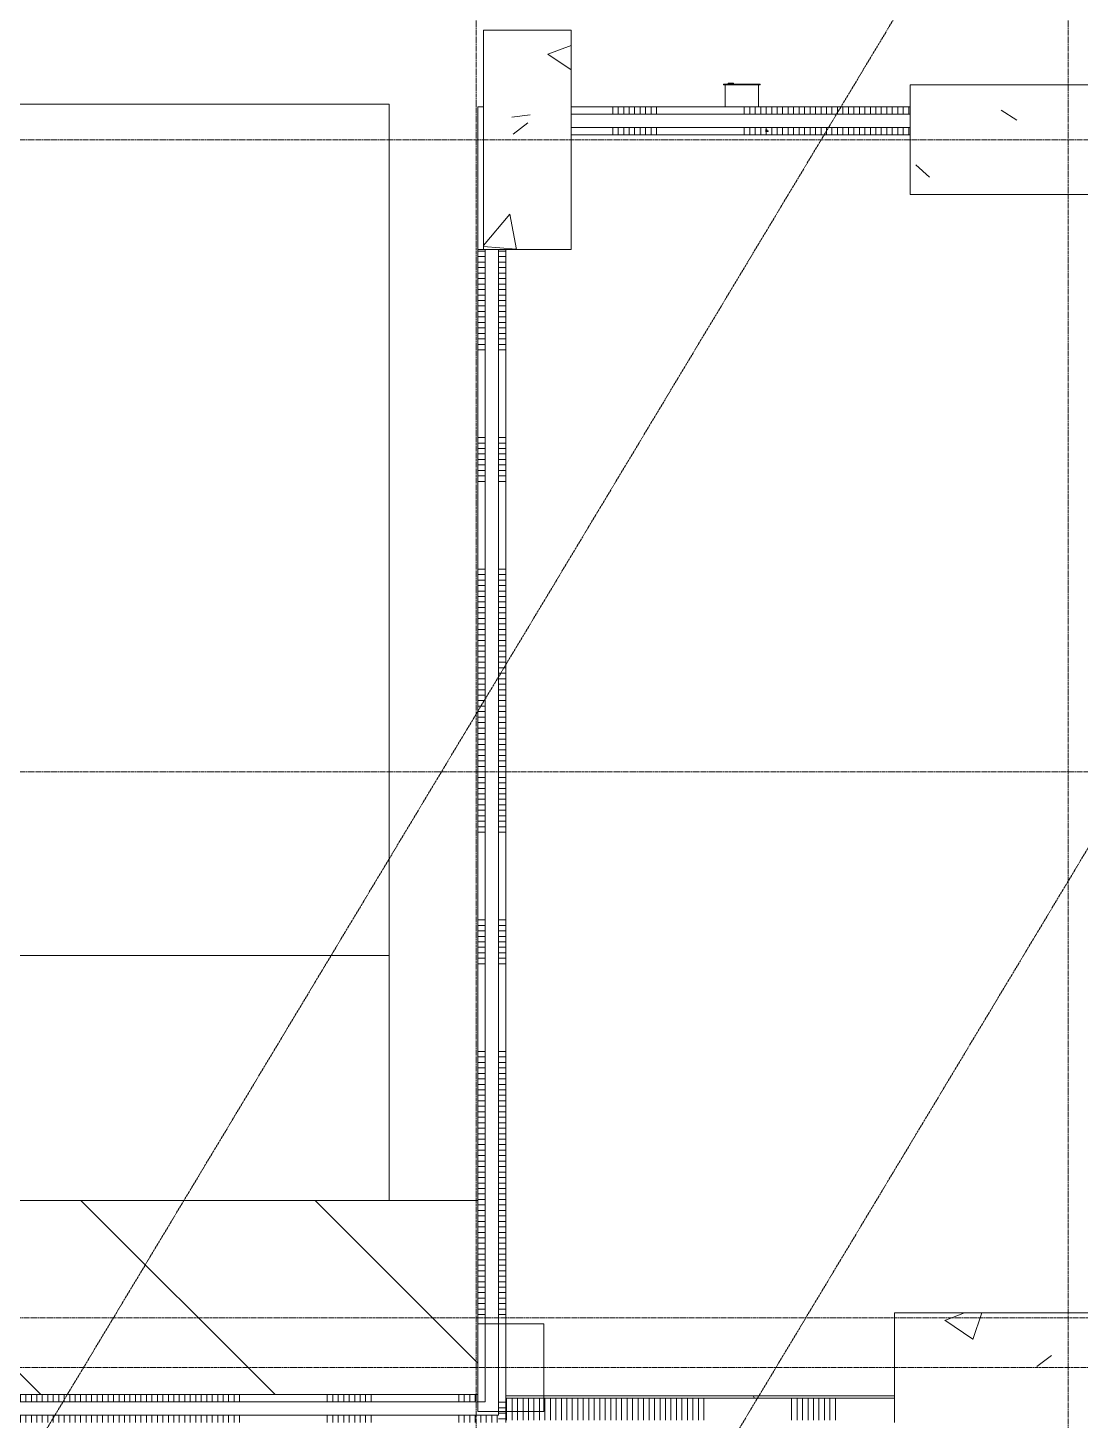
# Model space of a CAD drawing. Header units: inches. Extents: x 3268 to 7018, y 976 to 6708.
# Drawn here: x 4641.8 to 4929.8, y 3808.8 to 4189.8 of the extents above; entities that cross this region are included whole.
import ezdxf

# ---------------------------------------------------------------- set-up
doc = ezdxf.new("R2010")
doc.units = ezdxf.units.IN
doc.header["$MEASUREMENT"] = 0
doc.linetypes.add('Grid Line 1_2_', pattern=[0.875, 0.5, -0.125, 0.125, -0.125])
for name, color, linetype, lineweight in [('A-FLOR', 192, 'Continuous', 9), ('A-FLOR-PATT', 8, 'Continuous', 15), ('A-WALL', 113, 'Continuous', 9), ('A-WALL-PATT', 111, 'Continuous', 15), ('E-FIRE', 2, 'Continuous', 9), ('I-WALL', 2, 'Continuous', 9), ('Q-SPCQ', 91, 'Continuous', 9), ('S-COLS', 52, 'Continuous', 9), ('S-GRID', 1, 'Continuous', 9)]:
    doc.layers.add(name, color=color, linetype=linetype, lineweight=lineweight)
pattern_1 = [(50, (0, 0), (110.1714, -9.6389), [11.52, -126.72]), (355, (0, 0), (-21.3124, 115.5371), [9.216, -101.376]), (100.451, (9.18, -0.8), (88.86, 105.8975), [9.79, -107.695]), (46.184, (0, 30.72), (163.9282, -25.425), [17.28, -190.08]), (96.636, (13.66, 28.6), (143.563, 149.6257), [14.686, -161.543]), (351.184, (0, 30.72), (143.5647, 149.6237), [13.824, -152.064]), (21, (15.36, 23.04), (91.6851, -61.8426), [11.52, -126.72]), (326, (15.36, 23.04), (37.3733, 111.3835), [9.216, -101.376]), (71.451, (23, 17.89), (129.0588, 49.5399), [9.79, -107.695]), (37.5, (0, 0), (1.8676, 51.13223), [5.069, -95.078, 5.069, -97.843, -101.76]), (37.5, (0, 0), (1.8676, 51.13223), [-203.059, 5.069, -96.691]), (7.5, (0, 0), (40.4072, 60.5815), [5.069, -53.606, 5.069, -92.774, -38.784]), (7.5, (0, 0), (40.4072, 60.5815), [-156.518, 5.069, -33.715]), (327.5, (-34.253, 0), (81.99473, -3.46427), [5.069, -33.331, 5.069, -114.739, -158.976]), (327.5, (-34.253, 0), (81.99473, -3.46427), [-158.208, 5.069, -153.907]), (317.5, (-49.61, 0), (89.577, 15.37635), [5.069, -44.851, 5.069, -74.496, -112.896]), (317.5, (-49.61, 0), (89.577, 15.37635), [-129.485, 5.069, -107.827])]
pattern_2 = [(90, (3210.8, 3974.5), (-1561.9, 132), [0.51, -131.49]), (90, (3210.7, 3974.5), (-1561.9, 132), [0.51, -131.49]), (90, (3210.8, 3974.6), (-1561.9, 132), [0.51, -131.49]), (90, (3210.7, 3974.6), (-1561.9, 132), [0.51, -131.49]), (90, (3210.8, 3974.7), (-1561.9, 132), [0.51, -131.49]), (90, (3210.7, 3974.7), (-1561.9, 132), [0.51, -131.49]), (90, (3210.8, 3974.7), (-1561.9, 132), [0.51, -131.49]), (180, (4772.62, 3968.65), (-1561.86, -132), [1561.86, 0]), (180, (4772.62, 3970.15), (-1561.86, -132), [1561.86, 0]), (180, (4772.62, 3971.65), (-1561.86, -132), [1561.86, 0]), (180, (4772.62, 3973.15), (-1561.86, -132), [1561.86, 0]), (180, (3210.84, 3974.51), (-1561.859, -132), [0.51, -1561.354]), (180, (3210.8, 3974.55), (-1561.859, -132), [0.51, -1561.354]), (180, (3210.84, 3974.63), (-1561.859, -132), [0.51, -1561.354]), (180, (4772.62, 3974.65), (-1561.86, -132), [1561.86, 0]), (180, (3210.84, 3974.67), (-1561.859, -132), [0.51, -1561.354]), (180, (3210.84, 3974.78), (-1561.859, -132), [0.51, -1561.354]), (180, (4772.62, 3976.15), (-1561.86, -132), [1561.86, 0]), (180, (4772.62, 3977.65), (-1561.86, -132), [1561.86, 0]), (180, (4772.62, 3979.15), (-1561.86, -132), [1561.86, 0]), (180, (4772.62, 3980.65), (-1561.86, -132), [1561.86, 0]), (180, (4772.62, 3982.15), (-1561.86, -132), [1561.86, 0]), (180, (4772.62, 3983.65), (-1561.86, -132), [1561.86, 0]), (180, (4772.62, 3985.15), (-1561.86, -132), [1561.86, 0]), (180, (4772.62, 3986.65), (-1561.86, -132), [1561.86, 0]), (180, (4772.62, 3988.15), (-1561.86, -132), [1561.86, 0]), (180, (4772.62, 3989.65), (-1561.86, -132), [1561.86, 0]), (180, (4772.62, 3991.15), (-1561.86, -132), [1561.86, 0]), (180, (4772.62, 3992.65), (-1561.86, -132), [1561.86, 0]), (180, (4772.62, 3994.15), (-1561.86, -132), [1561.86, 0]), (180, (4772.62, 3995.65), (-1561.86, -132), [1561.86, 0]), (180, (4772.62, 3997.15), (-1561.86, -132), [1561.86, 0]), (180, (4772.62, 3998.65), (-1561.86, -132), [1561.86, 0]), (180, (4772.62, 4000.15), (-1561.86, -132), [1561.86, 0]), (180, (4772.62, 4001.65), (-1561.86, -132), [1561.86, 0]), (180, (4772.62, 4003.15), (-1561.86, -132), [1561.86, 0]), (180, (4772.62, 4004.65), (-1561.86, -132), [1561.86, 0]), (180, (4772.62, 4006.15), (-1561.86, -132), [1561.86, 0]), (180, (4772.62, 4007.65), (-1561.86, -132), [1561.86, 0]), (180, (4772.62, 4009.15), (-1561.86, -132), [1561.86, 0]), (180, (4772.62, 4010.65), (-1561.86, -132), [1561.86, 0]), (180, (4772.62, 4012.15), (-1561.86, -132), [1561.86, 0]), (180, (4772.62, 4013.65), (-1561.86, -132), [1561.86, 0]), (180, (4772.62, 4015.15), (-1561.86, -132), [1561.86, 0]), (180, (4772.62, 4016.65), (-1561.86, -132), [1561.86, 0]), (180, (4772.62, 4018.15), (-1561.86, -132), [1561.86, 0]), (180, (4772.62, 4019.65), (-1561.86, -132), [1561.86, 0]), (180, (4772.62, 4021.15), (-1561.86, -132), [1561.86, 0]), (180, (4772.62, 4022.65), (-1561.86, -132), [1561.86, 0]), (180, (4772.62, 4024.15), (-1561.86, -132), [1561.86, 0]), (180, (4772.62, 4025.65), (-1561.86, -132), [1561.86, 0]), (180, (4772.62, 4027.15), (-1561.86, -132), [1561.86, 0]), (180, (4772.62, 4028.65), (-1561.86, -132), [1561.86, 0]), (180, (4772.62, 4030.15), (-1561.86, -132), [1561.86, 0]), (180, (4772.62, 4031.65), (-1561.86, -132), [1561.86, 0]), (180, (4772.62, 4033.15), (-1561.86, -132), [1561.86, 0]), (180, (4772.62, 4034.65), (-1561.86, -132), [1561.86, 0]), (180, (4772.62, 4036.15), (-1561.86, -132), [1561.86, 0]), (180, (4772.62, 4037.65), (-1561.86, -132), [1561.86, 0]), (180, (4772.62, 4039.15), (-1561.86, -132), [1561.86, 0]), (180, (4772.62, 4040.65), (-1561.86, -132), [1561.86, 0]), (180, (4772.62, 4064.65), (-1561.86, -132), [1561.86, 0]), (180, (4772.62, 4066.15), (-1561.86, -132), [1561.86, 0]), (180, (4772.62, 4067.65), (-1561.86, -132), [1561.86, 0]), (180, (4772.62, 4069.15), (-1561.86, -132), [1561.86, 0]), (180, (4772.62, 4070.65), (-1561.86, -132), [1561.86, 0]), (180, (4772.62, 4072.15), (-1561.86, -132), [1561.86, 0]), (180, (4772.62, 4073.65), (-1561.86, -132), [1561.86, 0]), (180, (4772.62, 4075.15), (-1561.86, -132), [1561.86, 0]), (180, (4772.62, 4076.65), (-1561.86, -132), [1561.86, 0]), (180, (4772.62, 4100.65), (-1561.86, -132), [1561.86, 0])]
pattern_3 = [(180, (4560.9, 2254), (-132, -1561.9), [0.51, -131.49]), (180, (4560.9, 2253.8), (-132, -1561.9), [0.51, -131.49]), (180, (4560.8, 2254), (-132, -1561.9), [0.51, -131.49]), (180, (4560.8, 2253.9), (-132, -1561.9), [0.51, -131.49]), (180, (4560.7, 2254), (-132, -1561.9), [0.51, -131.49]), (180, (4560.7, 2253.8), (-132, -1561.9), [0.51, -131.49]), (180, (4560.7, 2253.9), (-132, -1561.9), [0.51, -131.49]), (270, (4566.75, 3815.77), (132, -1561.86), [1561.86, 0]), (270, (4565.25, 3815.77), (132, -1561.86), [1561.86, 0]), (270, (4563.75, 3815.77), (132, -1561.86), [1561.86, 0]), (270, (4562.25, 3815.77), (132, -1561.86), [1561.86, 0]), (270, (4560.88, 2253.99), (132, -1561.859), [0.51, -1561.354]), (270, (4560.85, 2253.95), (132, -1561.859), [0.51, -1561.354]), (270, (4560.77, 2253.99), (132, -1561.859), [0.51, -1561.354]), (270, (4560.75, 3815.77), (132, -1561.86), [1561.86, 0]), (270, (4560.73, 2253.99), (132, -1561.859), [0.51, -1561.354]), (270, (4560.62, 2253.99), (132, -1561.859), [0.51, -1561.354]), (270, (4559.25, 3815.77), (132, -1561.86), [1561.86, 0]), (270, (4557.75, 3815.77), (132, -1561.86), [1561.86, 0]), (270, (4556.25, 3815.77), (132, -1561.86), [1561.86, 0]), (270, (4554.75, 3815.77), (132, -1561.86), [1561.86, 0]), (270, (4553.25, 3815.77), (132, -1561.86), [1561.86, 0]), (270, (4551.75, 3815.77), (132, -1561.86), [1561.86, 0]), (270, (4550.25, 3815.77), (132, -1561.86), [1561.86, 0]), (270, (4548.75, 3815.77), (132, -1561.86), [1561.86, 0]), (270, (4547.25, 3815.77), (132, -1561.86), [1561.86, 0]), (270, (4545.75, 3815.77), (132, -1561.86), [1561.86, 0]), (270, (4544.25, 3815.77), (132, -1561.86), [1561.86, 0]), (270, (4542.75, 3815.77), (132, -1561.86), [1561.86, 0]), (270, (4541.25, 3815.77), (132, -1561.86), [1561.86, 0]), (270, (4539.75, 3815.77), (132, -1561.86), [1561.86, 0]), (270, (4538.25, 3815.77), (132, -1561.86), [1561.86, 0]), (270, (4536.75, 3815.77), (132, -1561.86), [1561.86, 0]), (270, (4535.25, 3815.77), (132, -1561.86), [1561.86, 0]), (270, (4533.75, 3815.77), (132, -1561.86), [1561.86, 0]), (270, (4532.25, 3815.77), (132, -1561.86), [1561.86, 0]), (270, (4530.75, 3815.77), (132, -1561.86), [1561.86, 0]), (270, (4529.25, 3815.77), (132, -1561.86), [1561.86, 0]), (270, (4527.75, 3815.77), (132, -1561.86), [1561.86, 0]), (270, (4526.25, 3815.77), (132, -1561.86), [1561.86, 0]), (270, (4524.75, 3815.77), (132, -1561.86), [1561.86, 0]), (270, (4523.25, 3815.77), (132, -1561.86), [1561.86, 0]), (270, (4521.75, 3815.77), (132, -1561.86), [1561.86, 0]), (270, (4520.25, 3815.77), (132, -1561.86), [1561.86, 0]), (270, (4518.75, 3815.77), (132, -1561.86), [1561.86, 0]), (270, (4517.25, 3815.77), (132, -1561.86), [1561.86, 0]), (270, (4515.75, 3815.77), (132, -1561.86), [1561.86, 0]), (270, (4514.25, 3815.77), (132, -1561.86), [1561.86, 0]), (270, (4512.75, 3815.77), (132, -1561.86), [1561.86, 0]), (270, (4511.25, 3815.77), (132, -1561.86), [1561.86, 0]), (270, (4509.75, 3815.77), (132, -1561.86), [1561.86, 0]), (270, (4508.25, 3815.77), (132, -1561.86), [1561.86, 0]), (270, (4506.75, 3815.77), (132, -1561.86), [1561.86, 0]), (270, (4505.25, 3815.77), (132, -1561.86), [1561.86, 0]), (270, (4503.75, 3815.77), (132, -1561.86), [1561.86, 0]), (270, (4502.25, 3815.77), (132, -1561.86), [1561.86, 0]), (270, (4500.75, 3815.77), (132, -1561.86), [1561.86, 0]), (270, (4499.25, 3815.77), (132, -1561.86), [1561.86, 0]), (270, (4497.75, 3815.77), (132, -1561.86), [1561.86, 0]), (270, (4496.25, 3815.77), (132, -1561.86), [1561.86, 0]), (270, (4494.75, 3815.77), (132, -1561.86), [1561.86, 0]), (270, (4470.75, 3815.77), (132, -1561.86), [1561.86, 0]), (270, (4469.25, 3815.77), (132, -1561.86), [1561.86, 0]), (270, (4467.75, 3815.77), (132, -1561.86), [1561.86, 0]), (270, (4466.25, 3815.77), (132, -1561.86), [1561.86, 0]), (270, (4464.75, 3815.77), (132, -1561.86), [1561.86, 0]), (270, (4463.25, 3815.77), (132, -1561.86), [1561.86, 0]), (270, (4461.75, 3815.77), (132, -1561.86), [1561.86, 0]), (270, (4460.25, 3815.77), (132, -1561.86), [1561.86, 0]), (270, (4458.75, 3815.77), (132, -1561.86), [1561.86, 0]), (270, (4434.75, 3815.77), (132, -1561.86), [1561.86, 0])]
pattern_4 = [(0, (4842.7, 5722.3), (132, 1561.9), [0.51, -131.49]), (0, (4842.7, 5722.5), (132, 1561.9), [0.51, -131.49]), (0, (4842.8, 5722.3), (132, 1561.9), [0.51, -131.49]), (0, (4842.8, 5722.4), (132, 1561.9), [0.51, -131.49]), (0, (4842.9, 5722.3), (132, 1561.9), [0.51, -131.49]), (0, (4842.9, 5722.5), (132, 1561.9), [0.51, -131.49]), (0, (4843, 5722.4), (132, 1561.9), [0.51, -131.49]), (90, (4836.87, 4160.52), (-132, 1561.86), [1561.86, 0]), (90, (4838.37, 4160.52), (-132, 1561.86), [1561.86, 0]), (90, (4839.87, 4160.52), (-132, 1561.86), [1561.86, 0]), (90, (4841.37, 4160.52), (-132, 1561.86), [1561.86, 0]), (90, (4842.74, 5722.3), (-132, 1561.859), [0.51, -1561.354]), (90, (4842.78, 5722.34), (-132, 1561.859), [0.51, -1561.354]), (90, (4842.86, 5722.3), (-132, 1561.859), [0.51, -1561.354]), (90, (4842.87, 4160.52), (-132, 1561.86), [1561.86, 0]), (90, (4842.9, 5722.3), (-132, 1561.859), [0.51, -1561.354]), (90, (4843.01, 5722.3), (-132, 1561.859), [0.51, -1561.354]), (90, (4844.37, 4160.52), (-132, 1561.86), [1561.86, 0]), (90, (4845.87, 4160.52), (-132, 1561.86), [1561.86, 0]), (90, (4847.37, 4160.52), (-132, 1561.86), [1561.86, 0]), (90, (4848.87, 4160.52), (-132, 1561.86), [1561.86, 0]), (90, (4850.37, 4160.52), (-132, 1561.86), [1561.86, 0]), (90, (4851.87, 4160.52), (-132, 1561.86), [1561.86, 0]), (90, (4853.37, 4160.52), (-132, 1561.86), [1561.86, 0]), (90, (4854.87, 4160.52), (-132, 1561.86), [1561.86, 0]), (90, (4856.37, 4160.52), (-132, 1561.86), [1561.86, 0]), (90, (4857.87, 4160.52), (-132, 1561.86), [1561.86, 0]), (90, (4859.37, 4160.52), (-132, 1561.86), [1561.86, 0]), (90, (4860.87, 4160.52), (-132, 1561.86), [1561.86, 0]), (90, (4862.37, 4160.52), (-132, 1561.86), [1561.86, 0]), (90, (4863.87, 4160.52), (-132, 1561.86), [1561.86, 0]), (90, (4865.37, 4160.52), (-132, 1561.86), [1561.86, 0]), (90, (4866.87, 4160.52), (-132, 1561.86), [1561.86, 0]), (90, (4868.37, 4160.52), (-132, 1561.86), [1561.86, 0]), (90, (4869.87, 4160.52), (-132, 1561.86), [1561.86, 0]), (90, (4871.37, 4160.52), (-132, 1561.86), [1561.86, 0]), (90, (4872.87, 4160.52), (-132, 1561.86), [1561.86, 0]), (90, (4874.37, 4160.52), (-132, 1561.86), [1561.86, 0]), (90, (4875.88, 4160.52), (-132, 1561.86), [1561.86, 0]), (90, (4877.37, 4160.52), (-132, 1561.86), [1561.86, 0]), (90, (4878.87, 4160.52), (-132, 1561.86), [1561.86, 0]), (90, (4880.37, 4160.52), (-132, 1561.86), [1561.86, 0]), (90, (4881.88, 4160.52), (-132, 1561.86), [1561.86, 0]), (90, (4883.37, 4160.52), (-132, 1561.86), [1561.86, 0]), (90, (4884.87, 4160.52), (-132, 1561.86), [1561.86, 0]), (90, (4886.37, 4160.52), (-132, 1561.86), [1561.86, 0]), (90, (4887.88, 4160.52), (-132, 1561.86), [1561.86, 0]), (90, (4889.37, 4160.52), (-132, 1561.86), [1561.86, 0]), (90, (4890.87, 4160.52), (-132, 1561.86), [1561.86, 0]), (90, (4892.37, 4160.52), (-132, 1561.86), [1561.86, 0]), (90, (4893.88, 4160.52), (-132, 1561.86), [1561.86, 0]), (90, (4895.37, 4160.52), (-132, 1561.86), [1561.86, 0]), (90, (4896.87, 4160.52), (-132, 1561.86), [1561.86, 0]), (90, (4898.37, 4160.52), (-132, 1561.86), [1561.86, 0]), (90, (4899.88, 4160.52), (-132, 1561.86), [1561.86, 0]), (90, (4901.37, 4160.52), (-132, 1561.86), [1561.86, 0]), (90, (4902.87, 4160.52), (-132, 1561.86), [1561.86, 0]), (90, (4904.37, 4160.52), (-132, 1561.86), [1561.86, 0]), (90, (4905.88, 4160.52), (-132, 1561.86), [1561.86, 0]), (90, (4907.37, 4160.52), (-132, 1561.86), [1561.86, 0]), (90, (4908.87, 4160.52), (-132, 1561.86), [1561.86, 0]), (90, (4932.87, 4160.52), (-132, 1561.86), [1561.86, 0]), (90, (4934.37, 4160.52), (-132, 1561.86), [1561.86, 0]), (90, (4935.88, 4160.52), (-132, 1561.86), [1561.86, 0]), (90, (4937.37, 4160.52), (-132, 1561.86), [1561.86, 0]), (90, (4938.87, 4160.52), (-132, 1561.86), [1561.86, 0]), (90, (4940.37, 4160.52), (-132, 1561.86), [1561.86, 0]), (90, (4941.88, 4160.52), (-132, 1561.86), [1561.86, 0]), (90, (4943.37, 4160.52), (-132, 1561.86), [1561.86, 0]), (90, (4944.87, 4160.52), (-132, 1561.86), [1561.86, 0]), (90, (4968.87, 4160.52), (-132, 1561.86), [1561.86, 0])]

# ---------------------------------------------------------------- blocks, each defined once
blk = doc.blocks.new('WSP_5 Points - Structure_2022_rvt-1-Overall Retail Plan Opt 2')
at = {"layer": 'S-COLS'}
h = blk.add_hatch(dxfattribs=at)
h.set_pattern_fill('FP_8', color=256, style=0, pattern_type=2)
h.set_pattern_definition(pattern_1)
h.paths.add_polyline_path([(4784.62, 4129.15), (4790.5, 4129.15), (4790.5, 4189.15), (4766.5, 4189.15), (4766.5, 4129.15)])
h = blk.add_hatch(dxfattribs=at)
h.set_pattern_fill('FP_8', color=256, style=0, pattern_type=2)
h.set_pattern_definition(pattern_1)
h.paths.add_polyline_path([(4949.8, 4144.15), (4955.25, 4144.15), (4955.25, 4174.15), (4883.25, 4174.15), (4883.25, 4144.15)])
h = blk.add_hatch(dxfattribs=at)
h.set_pattern_fill('FP_8', color=256, style=0, pattern_type=2)
h.set_pattern_definition(pattern_1)
h.paths.add_polyline_path([(4951, 3808.15), (4951, 3838.15), (4879, 3838.15), (4879, 3808.15), (4949.8, 3808.15)])
at = {"layer": 'S-COLS', "color": 250, "lineweight": 13}
for p, q in [((4790.5, 4189.15), (4766.5, 4189.15)), ((4766.5, 4189.15), (4766.5, 4129.15)), ((4790.5, 4129.15), (4790.5, 4189.15)), ((4955.25, 4174.15), (4883.25, 4174.15)), ((4883.25, 4174.15), (4883.25, 4144.15)), ((4883.25, 4144.15), (4955.25, 4144.15)), ((4766.5, 4129.15), (4790.5, 4129.15)), ((4951, 3838.15), (4879, 3838.15)), ((4879, 3838.15), (4879, 3808.15)), ((4783, 3835.15), (4765, 3835.15)), ((4765, 3835.15), (4765, 3811.15)), ((4783, 3811.15), (4783, 3835.15)), ((4765, 3811.15), (4783, 3811.15))]:
    blk.add_line(p, q, dxfattribs=at)
blk = doc.blocks.new('compactor - compactor-3474374-Overall Retail Plan Opt 2')
at = {"layer": 'Q-SPCQ'}
for p, q in [((-1004.2, -576.03), (-1237.2, -576.03)), ((-1237.2, -576.03), (-1237.2, -684.03)), ((-1004.2, -684.03), (-1004.2, -576.03)), ((-1237.2, -684.03), (-1004.2, -684.03))]:
    blk.add_line(p, q, dxfattribs=at)
blk = doc.blocks.new('compactor1 - compactor-3474386-Overall Retail Plan Opt 2')
at = {"layer": 'Q-SPCQ'}
for p, q in [((-1170.2, -576.03), (-1237.2, -576.03)), ((-1170.2, -684.03), (-1170.2, -576.03)), ((-1237.2, -684.03), (-1170.2, -684.03))]:
    blk.add_line(p, q, dxfattribs=at)
blk = doc.blocks.new('Fire_Extinguisher_Cabinet_-_Non_Hosted_7080 - FEC02 - 6_ D-8370094-Overall Retail Plan Opt 2')
at = {"layer": 'E-FIRE'}
for p, q in [((-4.66, 1.98), (5.34, 1.98)), ((-4.66, 1.98), (-4.66, 1.73)), ((5.34, 1.73), (-4.66, 1.73)), ((-4.22, -4.27), (-4.22, 1.73)), ((-3.43, 1.98), (-3.43, 2.23)), ((-3.43, 1.98), (-3.43, 2.23)), ((-3.43, 1.98), (-3.43, 2.23)), ((-3.41, 2.23), (-3.01, 2.23)), ((-3.41, 1.98), (-3.41, 2.23)), ((-3.01, 2.23), (-2.76, 2.23)), ((-3.01, 2.23), (-2.82, 2.23)), ((-3.01, 1.98), (-3.01, 2.23)), ((-2.8, 2.23), (-2.9, 2.23)), ((-2.9, 1.98), (-2.9, 2.23)), ((-2.82, 2.23), (-2.74, 2.23)), ((-2.82, 1.98), (-2.82, 2.23)), ((-2.77, 2.23), (-2.8, 2.23)), ((-2.8, 1.98), (-2.8, 2.23)), ((-2.76, 2.23), (-2.77, 2.23)), ((-2.77, 1.98), (-2.77, 2.23)), ((-2.76, 1.98), (-2.76, 2.23)), ((-2.76, 1.98), (-2.76, 2.23)), ((-2.74, 1.98), (-2.74, 2.23)), ((-2.74, 1.98), (-2.74, 2.23)), ((-2.74, 2.23), (-2.6, 2.23)), ((-2.74, 1.98), (-2.74, 2.23)), ((-2.6, 2.23), (-2.33, 2.23)), ((-2.6, 1.98), (-2.6, 2.23)), ((-2.18, 2.23), (-2.34, 2.23)), ((-2.33, 2.23), (-2.11, 2.23)), ((-2.33, 2.23), (-2.11, 2.23)), ((-2.33, 1.98), (-2.33, 2.23)), ((-2.11, 2.23), (-2.18, 2.23)), ((-2.18, 1.98), (-2.18, 2.23)), ((-2.11, 2.23), (-1.93, 2.23)), ((-2.11, 2.23), (-1.93, 2.23)), ((-1.93, 2.23), (-2.11, 2.23)), ((-2.11, 2.23), (-1.97, 2.23)), ((-1.93, 2.23), (-2.11, 2.23)), ((-2.11, 1.98), (-2.11, 2.23)), ((-2.11, 1.98), (-2.11, 2.23)), ((-2.11, 1.98), (-2.11, 2.23)), ((-1.97, 2.23), (-1.93, 2.23)), ((-1.97, 1.98), (-1.97, 2.23)), ((-1.93, 1.98), (-1.93, 2.23)), ((-1.93, 1.98), (-1.93, 2.23)), ((-1.93, 1.98), (-1.93, 2.23)), ((-1.93, 1.98), (-1.93, 2.23)), ((-1.93, 1.98), (-1.93, 2.23)), ((-1.91, 1.98), (-1.91, 2.23)), ((-1.91, 1.98), (-1.91, 2.23)), ((4.91, 1.73), (4.91, -4.27)), ((5.34, 1.73), (5.34, 1.98)), ((4.91, -4.27), (-4.22, -4.27))]:
    blk.add_line(p, q, dxfattribs=at)

msp = doc.modelspace()

# ---------------------------------------------------------------- block references
at = {"lineweight": 5}
msp.add_blockref('WSP_5 Points - Structure_2022_rvt-1-Overall Retail Plan Opt 2', (0, 0), dxfattribs=at)

# ---------------------------------------------------------------- next in the draw order: hatches: boundary and pattern name
at = {"layer": 'A-FLOR-PATT', "lineweight": 9}
h = msp.add_hatch(dxfattribs=at)
h.set_pattern_fill('FP_14', color=256, style=0, pattern_type=2)
h.set_pattern_definition([(135, (0, 0), (-32.0496, -32.0496), [])])
h.paths.add_polyline_path([(4740.72, 3815.77), (4765, 3815.77), (4765, 3868.9), (4453, 3868.9), (4452.9, 3856.9), (4452.5, 3856.9), (4452.5, 3815.77), (4702.03, 3815.77)])
h.paths.add_polyline_path([(4542.5, 3826.15), (4542.5, 3844.15), (4602.5, 3844.15), (4602.5, 3826.15)])
at = {"layer": 'A-WALL-PATT', "lineweight": 9}
h = msp.add_hatch(dxfattribs=at)
h.set_pattern_fill('FP_171', color=256, angle=-180, style=0, pattern_type=2)
h.set_pattern_definition(pattern_4)
h.paths.add_polyline_path([(4883.25, 4166.15), (4883.25, 4168.15), (4790.5, 4168.15), (4790.5, 4166.15), (4867.21, 4166.15)])
h = msp.add_hatch(dxfattribs=at)
h.set_pattern_fill('FP_171', color=256, angle=-180, style=0, pattern_type=2)
h.set_pattern_definition(pattern_4)
h.paths.add_polyline_path([(4790.5, 4160.52), (4883.25, 4160.52), (4883.25, 4162.52), (4790.5, 4162.52)])
h = msp.add_hatch(dxfattribs=at)
h.set_pattern_fill('FP_19', color=256, angle=180, style=0, pattern_type=2)
h.set_pattern_definition(pattern_2)
h.paths.add_polyline_path([(4767, 3813.77), (4767, 4129.15), (4765, 4129.15), (4765, 3813.77)])
h = msp.add_hatch(dxfattribs=at)
h.set_pattern_fill('FP_19', color=256, angle=180, style=0, pattern_type=2)
h.set_pattern_definition(pattern_2)
h.paths.add_polyline_path([(4770.63, 3808.15), (4772.63, 3808.15), (4772.63, 4129.15), (4770.63, 4129.15), (4770.63, 3810.15)])
h = msp.add_hatch(dxfattribs=at)
h.set_pattern_fill('FP_166', color=256, angle=180, style=0, pattern_type=2)
h.set_pattern_definition(pattern_3)
h.paths.add_polyline_path([(4368.5, 3813.77), (4370.38, 3813.9), (4370.38, 3815.77), (4368.5, 3815.77), (4368.5, 3813.84)])
h.paths.add_polyline_path([(4454.27, 3813.77), (4765, 3813.77), (4765, 3815.77), (4446.38, 3815.77), (4446.38, 3813.77)])
h = msp.add_hatch(dxfattribs=at)
h.set_pattern_fill('FP_1', color=256, style=0, pattern_type=2)
h.set_pattern_definition([(0, (0, 0), (122.88, 30.72), [5.069, -87.091, 5.069, -87.091, -491.52]), (0, (0, 0), (122.88, 30.72), [-184.32, 5.069, -179.251, 5.069, -87.091, -215.04]), (0, (0, 0), (122.88, 30.72), [-460.8, 5.069, -56.371, 5.069, -148.531]), (120, (46.08, 15.36), (-88.0443, 91.0572), [5.069, -87.091, 5.069, -87.091, -491.52]), (120, (46.08, 15.36), (-88.0443, 91.0572), [-184.32, 5.069, -179.251, 5.069, -87.091, -215.04]), (120, (46.08, 15.36), (-88.0443, 91.0572), [-460.8, 5.069, -56.371, 5.069, -148.531]), (240, (61.44, 76.8), (-34.8357, -121.7772), [5.069, -87.091, 5.069, -87.091, -491.52]), (240, (61.44, 76.8), (-34.8357, -121.7772), [-184.32, 5.069, -179.251, 5.069, -87.091, -215.04]), (240, (61.44, 76.8), (-34.8357, -121.7772), [-460.8, 5.069, -56.371, 5.069, -148.531])])
h.paths.add_polyline_path([(4772.63, 3814.77), (4879, 3814.77), (4879, 3815.4), (4772.63, 3815.4)])
h = msp.add_hatch(dxfattribs=at)
h.set_pattern_fill('FP_168', color=256, angle=180, style=0, pattern_type=2)
h.set_pattern_definition([(180, (4820, 2253.6), (-132, -1561.9), [0.51, -131.49]), (180, (4820, 2253.5), (-132, -1561.9), [0.51, -131.49]), (180, (4819.9, 2253.6), (-132, -1561.9), [0.51, -131.49]), (180, (4819.9, 2253.5), (-132, -1561.9), [0.51, -131.49]), (180, (4819.8, 2253.6), (-132, -1561.9), [0.51, -131.49]), (180, (4819.8, 2253.5), (-132, -1561.9), [0.51, -131.49]), (180, (4819.7, 2253.5), (-132, -1561.9), [0.51, -131.49]), (270, (4825.81, 3815.4), (132, -1561.86), [1561.86, 0]), (270, (4824.31, 3815.4), (132, -1561.86), [1561.86, 0]), (270, (4822.81, 3815.4), (132, -1561.86), [1561.86, 0]), (270, (4821.31, 3815.4), (132, -1561.86), [1561.86, 0]), (270, (4819.95, 2253.62), (132, -1561.859), [0.51, -1561.354]), (270, (4819.91, 2253.58), (132, -1561.859), [0.51, -1561.354]), (270, (4819.83, 2253.62), (132, -1561.859), [0.51, -1561.354]), (270, (4819.81, 3815.4), (132, -1561.86), [1561.86, 0]), (270, (4819.8, 2253.62), (132, -1561.859), [0.51, -1561.354]), (270, (4819.68, 2253.62), (132, -1561.859), [0.51, -1561.354]), (270, (4818.31, 3815.4), (132, -1561.86), [1561.86, 0]), (270, (4816.81, 3815.4), (132, -1561.86), [1561.86, 0]), (270, (4815.31, 3815.4), (132, -1561.86), [1561.86, 0]), (270, (4813.81, 3815.4), (132, -1561.86), [1561.86, 0]), (270, (4812.31, 3815.4), (132, -1561.86), [1561.86, 0]), (270, (4810.81, 3815.4), (132, -1561.86), [1561.86, 0]), (270, (4809.31, 3815.4), (132, -1561.86), [1561.86, 0]), (270, (4807.81, 3815.4), (132, -1561.86), [1561.86, 0]), (270, (4806.31, 3815.4), (132, -1561.86), [1561.86, 0]), (270, (4804.81, 3815.4), (132, -1561.86), [1561.86, 0]), (270, (4803.31, 3815.4), (132, -1561.86), [1561.86, 0]), (270, (4801.81, 3815.4), (132, -1561.86), [1561.86, 0]), (270, (4800.31, 3815.4), (132, -1561.86), [1561.86, 0]), (270, (4798.81, 3815.4), (132, -1561.86), [1561.86, 0]), (270, (4797.31, 3815.4), (132, -1561.86), [1561.86, 0]), (270, (4795.81, 3815.4), (132, -1561.86), [1561.86, 0]), (270, (4794.31, 3815.4), (132, -1561.86), [1561.86, 0]), (270, (4792.81, 3815.4), (132, -1561.86), [1561.86, 0]), (270, (4791.31, 3815.4), (132, -1561.86), [1561.86, 0]), (270, (4789.81, 3815.4), (132, -1561.86), [1561.86, 0]), (270, (4788.31, 3815.4), (132, -1561.86), [1561.86, 0]), (270, (4786.81, 3815.4), (132, -1561.86), [1561.86, 0]), (270, (4785.31, 3815.4), (132, -1561.86), [1561.86, 0]), (270, (4783.81, 3815.4), (132, -1561.86), [1561.86, 0]), (270, (4782.31, 3815.4), (132, -1561.86), [1561.86, 0]), (270, (4780.81, 3815.4), (132, -1561.86), [1561.86, 0]), (270, (4779.31, 3815.4), (132, -1561.86), [1561.86, 0]), (270, (4777.81, 3815.4), (132, -1561.86), [1561.86, 0]), (270, (4776.31, 3815.4), (132, -1561.86), [1561.86, 0]), (270, (4774.81, 3815.4), (132, -1561.86), [1561.86, 0]), (270, (4773.31, 3815.4), (132, -1561.86), [1561.86, 0]), (270, (4771.81, 3815.4), (132, -1561.86), [1561.86, 0]), (270, (4770.31, 3815.4), (132, -1561.86), [1561.86, 0]), (270, (4768.81, 3815.4), (132, -1561.86), [1561.86, 0]), (270, (4767.31, 3815.4), (132, -1561.86), [1561.86, 0]), (270, (4765.81, 3815.4), (132, -1561.86), [1561.86, 0]), (270, (4764.31, 3815.4), (132, -1561.86), [1561.86, 0]), (270, (4762.81, 3815.4), (132, -1561.86), [1561.86, 0]), (270, (4761.31, 3815.4), (132, -1561.86), [1561.86, 0]), (270, (4759.81, 3815.4), (132, -1561.86), [1561.86, 0]), (270, (4758.31, 3815.4), (132, -1561.86), [1561.86, 0]), (270, (4756.81, 3815.4), (132, -1561.86), [1561.86, 0]), (270, (4755.31, 3815.4), (132, -1561.86), [1561.86, 0]), (270, (4753.81, 3815.4), (132, -1561.86), [1561.86, 0]), (270, (4729.81, 3815.4), (132, -1561.86), [1561.86, 0]), (270, (4728.31, 3815.4), (132, -1561.86), [1561.86, 0]), (270, (4726.81, 3815.4), (132, -1561.86), [1561.86, 0]), (270, (4725.31, 3815.4), (132, -1561.86), [1561.86, 0]), (270, (4723.81, 3815.4), (132, -1561.86), [1561.86, 0]), (270, (4722.31, 3815.4), (132, -1561.86), [1561.86, 0]), (270, (4720.81, 3815.4), (132, -1561.86), [1561.86, 0]), (270, (4719.31, 3815.4), (132, -1561.86), [1561.86, 0]), (270, (4717.81, 3815.4), (132, -1561.86), [1561.86, 0]), (270, (4693.81, 3815.4), (132, -1561.86), [1561.86, 0])])
h.paths.add_polyline_path([(4772.63, 3808.77), (4879, 3808.77), (4879, 3814.77), (4772.63, 3814.77)])
h = msp.add_hatch(dxfattribs=at)
h.set_pattern_fill('FP_166', color=256, angle=180, style=0, pattern_type=2)
h.set_pattern_definition(pattern_3)
h.paths.add_polyline_path([(4765, 3808.15), (4770.63, 3808.15), (4770.63, 3810.15), (4446.38, 3810.15), (4446.38, 3808.15), (4757.5, 3808.15)])
h.paths.add_polyline_path([(4370.38, 3808.15), (4370.38, 3810.15), (4368.5, 3810.15), (4368.5, 3808.15)])

# ---------------------------------------------------------------- next in the draw order: linework, layer by layer
at = {"layer": 'A-FLOR', "color": 7}
for p, q in [((4766.5, 4168.15), (4765, 4168.15)), ((4765, 4168.15), (4765, 4129.15))]:
    msp.add_line(p, q, dxfattribs=at)
at = {"layer": 'A-FLOR'}
msp.add_line((4765, 3868.9), (4740.72, 3868.9), dxfattribs=at)
at = {"layer": 'A-WALL', "lineweight": 15}
for p, q in [((4832.66, 4168.15), (4790.5, 4168.15)), ((4790.5, 4168.15), (4790.5, 4160.52)), ((4883.25, 4168.15), (4841.78, 4168.15)), ((4883.25, 4160.52), (4883.25, 4168.15)), ((4790.5, 4160.52), (4883.25, 4160.52)), ((4765, 4129.15), (4765, 3815.77)), ((4772.63, 4129.15), (4765, 4129.15)), ((4772.63, 3815.4), (4772.63, 4129.15)), ((4765, 3815.77), (4446.38, 3815.77))]:
    msp.add_line(p, q, dxfattribs=at)
at = {"layer": 'A-WALL'}
for p, q in [((4790.5, 4166.15), (4883.25, 4166.15)), ((4790.5, 4162.52), (4883.25, 4162.52)), ((4767, 3813.77), (4767, 4129.15)), ((4770.63, 3810.15), (4770.63, 4129.15)), ((4772.63, 3815.4), (4772.63, 3808.15)), ((4879, 3814.77), (4772.63, 3814.77)), ((4767, 3813.77), (4446.38, 3813.77)), ((4770.63, 3810.15), (4446.38, 3810.15))]:
    msp.add_line(p, q, dxfattribs=at)
at = {"layer": 'I-WALL', "lineweight": 15}
for p, q in [((4879, 3815.4), (4772.63, 3815.4)), ((4879, 3808.15), (4879, 3815.4))]:
    msp.add_line(p, q, dxfattribs=at)
at = {"layer": 'S-GRID', "linetype": 'Grid Line 1_2_'}
for p, q in [((4764.5, 3355.52), (4764.5, 6288.95)), ((4926.5, 3355.52), (4926.5, 6288.95)), ((6006.39, 6068.82), (4480.05, 3528.58)), ((6135.17, 5967.8), (4619.28, 3444.92)), ((6493.24, 4159.15), (4253.31, 4159.15)), ((6493.24, 3986.15), (4253.31, 3986.15)), ((4253.31, 3836.77), (6493.24, 3836.77)), ((6788.08, 3823.15), (4253.31, 3823.15))]:
    msp.add_line(p, q, dxfattribs=at)

# ---------------------------------------------------------------- next in the draw order: block references
at = {"layer": 'E-FIRE'}
msp.add_blockref('Fire_Extinguisher_Cabinet_-_Non_Hosted_7080 - FEC02 - 6_ D-8370094-Overall Retail Plan Opt 2', (4836.88, 4172.42), dxfattribs=at)
at = {"layer": 'Q-SPCQ', "rotation": 269.9999999999992}
for name, p in [('compactor - compactor-3474374-Overall Retail Plan Opt 2', (5316.75, 2931.7)), ('compactor1 - compactor-3474386-Overall Retail Plan Opt 2', (5316.75, 2698.7))]:
    msp.add_blockref(name, p, dxfattribs=at)

doc.saveas('drawing.dxf')
